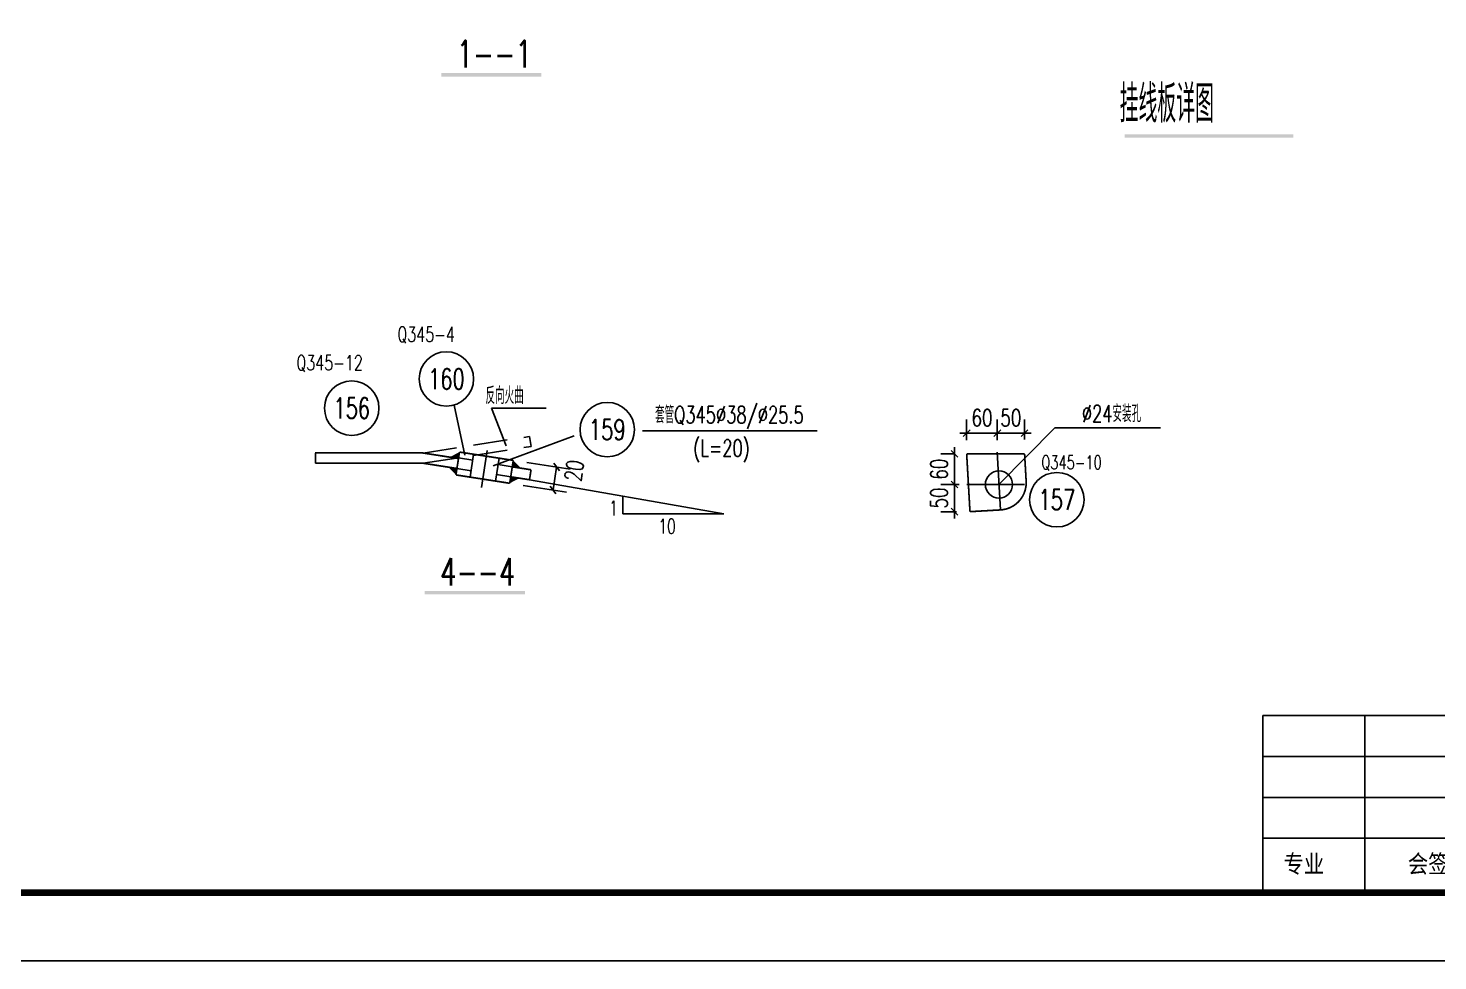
# Model space of a CAD drawing. Header units: millimetres. Extents: x 25940 to 26781, y -9515 to -8921.
# Drawn here: x 26394.3 to 26601.5, y -9515.2 to -9378.3 of the extents above; entities that cross this region are included whole.
import ezdxf
from ezdxf.enums import TextEntityAlignment as Align

# ---------------------------------------------------------------- set-up
doc = ezdxf.new("R2010")
doc.units = ezdxf.units.MM
doc.header["$LTSCALE"] = 10
doc.linetypes.add('DASHDOTX2', pattern=[2, 1, -0.5, 0, -0.5])
doc.linetypes.add('DASHED', pattern=[0.75, 0.5, -0.25])
for name, color, linetype in [('$TD_AUDIT_GENERATED_(171)', 4, 'Continuous'), ('1', 1, 'DASHED'), ('2', 1, 'Continuous'), ('3', 1, 'Continuous'), ('4', 2, 'DASHDOTX2')]:
    doc.layers.add(name, color=color, linetype=linetype)
doc.styles.add('DXT', font='simplex.shx', dxfattribs={"width": 0.72, "bigfont": 'hztxt.shx'})
doc.styles.add('HQFILE', font='complex.shx', dxfattribs={"bigfont": 'hztxt.shx'})
doc.styles.get("Standard").update_dxf_attribs({"font": 'SIMPLEX.shx', "width": 0.7, "bigfont": 'gbhzfs.shx'})
doc.dimstyles.new('BZ$0', dxfattribs={"dimtxt": 2.5, "dimasz": 1, "dimexe": 2, "dimexo": 2, "dimgap": 1, "dimtad": 1, "dimdec": 0, "dimlfac": 20, "dimzin": 12, "dimdsep": 46, "dimtxsty": 'DXT', "dimblk": 'OBLIQUE', "dimcen": 0.09, "dimclrd": 1, "dimclre": 1, "dimclrt": 7, "dimadec": 4, "dimazin": 3, "dimtfac": 1.4, "dimtdec": 0, "dimtix": 1, "dimtmove": 2, "dimatfit": 3, "dimldrblk": 'OBLIQUE', "dimfxl": 1, "dimtolj": 1, "dimtzin": 0, "dimarcsym": 0})

# ---------------------------------------------------------------- blocks, each defined once
blk = doc.blocks.new('GWTKA1')
blk.add_line((22630.71, -9765.88), (21789.71, -9765.88))
at = {"const_width": 1}
blk.add_lwpolyline([(21814.71, -9755.88), (21814.71, -9181.88), (22620.71, -9181.88), (22620.71, -9755.88), (21814.71, -9755.88)], dxfattribs=at)
blk = doc.blocks.new('M20X45')
blk.add_circle((0, 0), 0.2)
blk = doc.blocks.new('_Oblique')
at = {"color": 0, "linetype": 'ByBlock', "lineweight": -2}
blk.add_line((-0.5, -0.5), (0.5, 0.5), dxfattribs=at)
blk = doc.blocks.new('*D86')
at = {"color": 1, "lineweight": -2}
for p, q in [((26536.76, -9438.79), (26536.76, -9435.74)), ((26540.76, -9438.7), (26540.76, -9435.74)), ((26536.76, -9437.74), (26535.76, -9437.74)), ((26536.76, -9437.74), (26540.76, -9437.74)), ((26540.76, -9437.74), (26541.76, -9437.74))]:
    blk.add_line(p, q, dxfattribs=at)
at = {"layer": 'Defpoints', "color": 0}
for p in [(26540.76, -9437.74), (26536.76, -9440.79), (26540.76, -9440.7)]:
    blk.add_point(p, dxfattribs=at)
at = {"color": 1, "lineweight": -2}
blk.add_blockref('_Oblique', (26536.76, -9437.74), dxfattribs=at)
at = {"color": 1, "lineweight": -2, "rotation": 180}
blk.add_blockref('_Oblique', (26540.76, -9437.74), dxfattribs=at)
at = {"color": 7, "insert": (26538.76, -9435.49), "char_height": 2.5, "attachment_point": 5, "style": 'DXT'}
blk.add_mtext('\\A1;50', dxfattribs=at)
blk = doc.blocks.new('*D87')
at = {"color": 1, "lineweight": -2}
for p, q in [((26532.26, -9438.79), (26532.26, -9435.74)), ((26536.76, -9438.79), (26536.76, -9435.74)), ((26532.26, -9437.74), (26531.26, -9437.74)), ((26532.26, -9437.74), (26536.76, -9437.74)), ((26536.76, -9437.74), (26537.76, -9437.74))]:
    blk.add_line(p, q, dxfattribs=at)
at = {"layer": 'Defpoints', "color": 0}
for p in [(26536.76, -9437.74), (26532.26, -9440.79), (26536.76, -9440.79)]:
    blk.add_point(p, dxfattribs=at)
at = {"color": 1, "lineweight": -2}
blk.add_blockref('_Oblique', (26532.26, -9437.74), dxfattribs=at)
at = {"color": 1, "lineweight": -2, "rotation": 180}
blk.add_blockref('_Oblique', (26536.76, -9437.74), dxfattribs=at)
at = {"color": 7, "insert": (26534.51, -9435.49), "char_height": 2.5, "attachment_point": 5, "style": 'DXT'}
blk.add_mtext('\\A1;60', dxfattribs=at)
blk = doc.blocks.new('*D88')
at = {"color": 1, "lineweight": -2}
for p, q in [((26530.52, -9440.79), (26528.46, -9440.79)), ((26530.46, -9440.79), (26530.46, -9439.79)), ((26530.46, -9445.29), (26530.46, -9440.79)), ((26530.52, -9445.29), (26528.46, -9445.29)), ((26530.46, -9445.29), (26530.46, -9446.29))]:
    blk.add_line(p, q, dxfattribs=at)
at = {"layer": 'Defpoints', "color": 0}
for p in [(26530.46, -9440.79), (26532.52, -9440.79), (26532.52, -9445.29)]:
    blk.add_point(p, dxfattribs=at)
at = {"color": 1, "lineweight": -2}
for p, rotation in [((26530.46, -9440.79), 270), ((26530.46, -9445.29), 90)]:
    blk.add_blockref('_Oblique', p, dxfattribs=dict(at, rotation=rotation))
at = {"color": 7, "insert": (26528.21, -9443.04), "char_height": 2.5, "attachment_point": 5, "rotation": 90, "style": 'DXT'}
blk.add_mtext('\\A1;60', dxfattribs=at)
blk = doc.blocks.new('*D89')
at = {"color": 1, "lineweight": -2}
for p, q in [((26531.14, -9445.29), (26528.46, -9445.29)), ((26530.46, -9445.29), (26530.46, -9444.29)), ((26530.46, -9445.29), (26530.46, -9449.28)), ((26530.75, -9449.28), (26528.46, -9449.28)), ((26530.46, -9449.28), (26530.46, -9450.28))]:
    blk.add_line(p, q, dxfattribs=at)
at = {"layer": 'Defpoints', "color": 0}
for p in [(26533.14, -9445.29), (26530.46, -9449.28), (26532.75, -9449.28)]:
    blk.add_point(p, dxfattribs=at)
at = {"color": 1, "lineweight": -2}
for p, rotation in [((26530.46, -9445.29), 270), ((26530.46, -9449.28), 90)]:
    blk.add_blockref('_Oblique', p, dxfattribs=dict(at, rotation=rotation))
at = {"color": 7, "insert": (26528.21, -9447.28), "char_height": 2.5, "attachment_point": 5, "rotation": 90, "style": 'DXT'}
blk.add_mtext('\\A1;50', dxfattribs=at)
blk = doc.blocks.new('GXED00001000000C')
at = {"linetype": 'Continuous'}
for p, q in [((-55, 26), (0, 26)), ((-55, 26), (-55, 0)), ((-40, 26), (-40, 0)), ((-15, 26), (-15, 0)), ((0, 0), (0, 26)), ((-55, 20), (0, 20)), ((-55, 14), (0, 14)), ((-55, 8), (0, 8)), ((-55, 0), (0, 0))]:
    blk.add_line(p, q, dxfattribs=at)
at = {"linetype": 'Continuous', "style": 'HQFILE'}
for s, p in [('\\M+5D7A8\\M+5D2B5', (-51.97, 2.63)), ('\\M+5BBE1\\M+5C7A9\\M+5C8CB', (-33.69, 2.63)), ('\\M+5C8D5\\M+5C6DA', (-11.95, 2.41))]:
    blk.add_text(s, height=3, dxfattribs=at).set_placement(p)

msp = doc.modelspace()

# ---------------------------------------------------------------- hatches: boundary and pattern name
for points in [[(26456.28553672, -9441.27122551), (26457.57047592, -9441.47033766), (26457.71730473, -9440.5228008)], [(26456.05854952, -9442.73605193), (26457.34348873, -9442.93516408), (26457.19665991, -9443.88270094)], [(26466.76106251, -9442.89449646), (26465.47612331, -9442.69538431), (26465.62295213, -9441.74784745)], [(26466.53407532, -9444.35932288), (26465.24913612, -9444.16021073), (26465.1023073, -9445.10774759)]]:
    msp.add_hatch(color=256).paths.add_polyline_path(points)

# ---------------------------------------------------------------- linework, layer by layer
for p, q in [((26458.52305818, -9440.98712538), (26456.94292601, -9433.6165651)), ((26484.6389622, -9437.41845931), (26510.30186572, -9437.41845931)), ((26459.65919324, -9441.70488985), (26457.5887605, -9441.35234098)), ((26457.34348873, -9442.93516408), (26459.41872117, -9443.25673883)), ((26465.47612331, -9442.69538431), (26463.40569057, -9442.34283543)), ((26463.17390368, -9443.83863598), (26465.24913612, -9444.16021073))]:
    msp.add_line(p, q)
at = {"color": 3}
for p, q in [((26464.57516136, -9439.61203244), (26462.44426771, -9434.07624855)), ((26462.44426771, -9434.07624855), (26470.44179117, -9434.07624855)), ((26536.99855949, -9445.29146609), (26545.21779663, -9436.94458812)), ((26560.75972827, -9436.94458812), (26545.21779663, -9436.94458812)), ((26462.64341048, -9442.56023196), (26474.55480965, -9438.13521924))]:
    msp.add_line(p, q, dxfattribs=at)
for points, const_width in [([(26452.30756056, -9440.6548046), (26436.50102039, -9440.6548046)], 0.25), ([(26436.55233346, -9440.67241886), (26436.55233346, -9442.162756)], 0.2), ([(26452.30756056, -9440.6548046), (26457.57047592, -9441.47033766)], 0.25), ([(26457.19665991, -9443.88270094), (26457.71730473, -9440.5228008)], 0.25), ([(26457.71730473, -9440.5228008), (26465.62295213, -9441.74784745)], 0.25), ([(26532.26356933, -9440.79146609), (26540.77742954, -9440.79146609)], 0.25), ([(26532.26356933, -9440.79146609), (26532.74829428, -9449.27600049)], 0.25), ([(26452.35887363, -9442.162756), (26436.55233346, -9442.162756)], 0.25), ([(26452.30756056, -9442.1548046), (26457.34348873, -9442.93516408)], 0.25), ([(26465.1023073, -9445.10774759), (26465.62295213, -9441.74784745)], 0.25), ([(26465.47612331, -9442.69538431), (26468.23423242, -9443.12277654)], 0.25), ([(26468.00724523, -9444.58760296), (26468.23423242, -9443.12277654)], 0.25), ([(26457.19665991, -9443.88270094), (26465.1023073, -9445.10774759)], 0.25), ([(26465.24913612, -9444.16021073), (26468.00724523, -9444.58760296)], 0.25)]:
    msp.add_lwpolyline(points, dxfattribs=dict(const_width=const_width))
at = {"const_width": 0.25}
msp.add_lwpolyline([(26532.74829428, -9449.27600049), (26537.24096847, -9449.01933216, 0.4142135624), (26541.00630701, -9444.79769437), (26540.77742954, -9440.79146609)], format="xyb", dxfattribs=at)
for centre in [(26455.79101844, -9429.78601567), (26441.8805882, -9434.07517134), (26479.44218973, -9437.22963231), (26545.52080268, -9447.52578848)]:
    msp.add_circle(centre, 4)
for points in [[(26455.04038589, -9384.87517162), (26455.04038589, -9385.37517162), (26469.76444599, -9384.87517162), (26469.76444599, -9385.37517162)], [(26555.47165941, -9393.86400806), (26555.47165941, -9394.36400806), (26580.28525084, -9393.86400806), (26580.28525084, -9394.36400806)], [(26452.60773236, -9460.91700817), (26452.60773236, -9461.41700817), (26467.33179246, -9460.91700817), (26467.33179246, -9461.41700817)]]:
    msp.add_trace(points)
at = {"layer": '1'}
for p, q in [((26459.27189235, -9444.20427569), (26459.79253717, -9440.84437555)), ((26463.02707486, -9444.78617284), (26463.54771969, -9441.4262727))]:
    msp.add_line(p, q, dxfattribs=at)
for points in [[(26452.35887363, -9440.662756), (26468.00724523, -9438.23790903)], [(26468.23423242, -9439.70273545), (26468.00724523, -9438.23790903)], [(26452.35887363, -9442.162756), (26468.23423242, -9439.70273545)]]:
    msp.add_lwpolyline(points, dxfattribs=at)
at = {"layer": '2'}
for p, q in [((26468.01253341, -9444.58121338), (26496.58951902, -9449.58716786)), ((26481.72905428, -9449.60378347), (26481.72617183, -9447.02581004)), ((26496.58951902, -9449.58716786), (26481.72905428, -9449.60378347))]:
    msp.add_line(p, q, dxfattribs=at)
at = {"layer": '4'}
for p, q in [((26460.95822324, -9445.72949323), (26461.79808878, -9440.30955196)), ((26537.24096847, -9449.01933216), (26536.75615052, -9440.5331698)), ((26532.26356933, -9445.29146609), (26540.77742954, -9445.29146609))]:
    msp.add_line(p, q, dxfattribs=at)

# ---------------------------------------------------------------- block references
for name, p in [('GWTKA1', (4149.97349128, 250.64290486)), ('GXED00001000000C', (26630.78867813, -9505.23279648))]:
    msp.add_blockref(name, p)
at = {"layer": '2', "xscale": 10, "yscale": 10, "zscale": 10}
msp.add_blockref('M20X45', (26537.01281885, -9445.29146609), dxfattribs=at)

# ---------------------------------------------------------------- texts
at = {"layer": '$TD_AUDIT_GENERATED_(171)', "width": 0.7}
for s, p in [('160', (26455.79111844, -9429.78612517)), ('156', (26441.8807882, -9434.07526634)), ('159', (26479.44228973, -9437.22974181)), ('157', (26545.52080268, -9447.52593848))]:
    msp.add_text(s, height=3, dxfattribs=at).set_placement(p, align=Align.MIDDLE_CENTER)
at = {"width": 0.7}
for s, height, p in [('1--1', 4, (26457.30307577, -9384.06657351)), ('\\M+5B9D2\\M+5CFDF\\M+5B0E5\\M+5CFEA\\M+5CDBC', 5.5, (26554.74481909, -9392.13524759)), ('Q345-4', 2.2, (26448.58725317, -9424.32581357)), ('Q345-12', 2.2, (26433.74315753, -9428.51728268)), ('1', 2.15, (26479.69791616, -9449.8355516)), ('10', 2.15, (26486.92860688, -9452.50383323)), ('4--4', 4, (26454.87042223, -9460.10841006))]:
    msp.add_text(s, height=height, dxfattribs=at).set_placement(p)
for s, p in [('\\M+5CCD7\\M+5B9DCQ345%%C38/%%C25.5', (26497.39087024, -9436.29643837)), ('%%C24\\M+5B0B2\\M+5D7B0\\M+5BFD7', (26553.54813852, -9436.12398558)), ('(L=20)', (26496.23336184, -9441.19092867))]:
    msp.add_text(s, height=2.5, dxfattribs=at).set_placement(p, align=Align.CENTER)
msp.add_text('Q345-10', height=2, rotation=359.9999999999, dxfattribs=at).set_placement((26543.23657038, -9443.04628076))
at = {"layer": '3', "text_generation_flag": 6, "width": 0.75}
msp.add_text('\\M+5B7B4\\M+5CFF2\\M+5BBF0\\M+5C7FA', height=2.5, rotation=180, dxfattribs=at).set_placement((26461.5384734, -9433.47394163))

# ---------------------------------------------------------------- dimensions: what is measured, and where the dimension line sits
at = {"color": 3}
for p1, p2, distance, picture, middle in [((26532.26356933, -9440.79146609), (26536.76356933, -9440.79146609), 3.04842725, '*D87', (26534.51356933, -9435.49303884)), ((26532.52065619, -9445.29146609), (26532.52065619, -9440.79146609), 2.06220453, '*D88', (26528.20845166, -9443.04146609))]:
    dim = msp.add_aligned_dim(p1=p1, p2=p2, distance=distance, text='60', dimstyle='BZ$0', dxfattribs=at)
    dim.commit()
    dim.dimension.update_dxf_attribs({"geometry": picture, "text_midpoint": middle})
for base, p1, p2, angle, picture, middle in [((26540.76356933, -9437.74303884), (26536.76356933, -9440.79146609), (26540.76356933, -9440.70037328), 180, '*D86', (26538.76356933, -9435.49303884)), ((26530.45845166, -9449.27600049), (26533.13804345, -9445.29146609), (26532.74829428, -9449.27600049), 90, '*D89', (26528.20845166, -9447.28373329))]:
    dim = msp.add_linear_dim(base=base, p1=p1, p2=p2, angle=angle, text='50', dimstyle='BZ$0', dxfattribs=at)
    dim.commit()
    dim.dimension.update_dxf_attribs({"geometry": picture, "text_midpoint": middle})
msp.add_linear_dim(base=(26471.99120768, -9442.73466228), p1=(26465.1023073, -9445.10774759), p2=(26465.62295213, -9441.74784745), angle=81.1915933842, location=(26474.57251754, -9443.25194261), text='20', dimstyle='BZ$0', dxfattribs=at).render()

doc.saveas('drawing.dxf')
